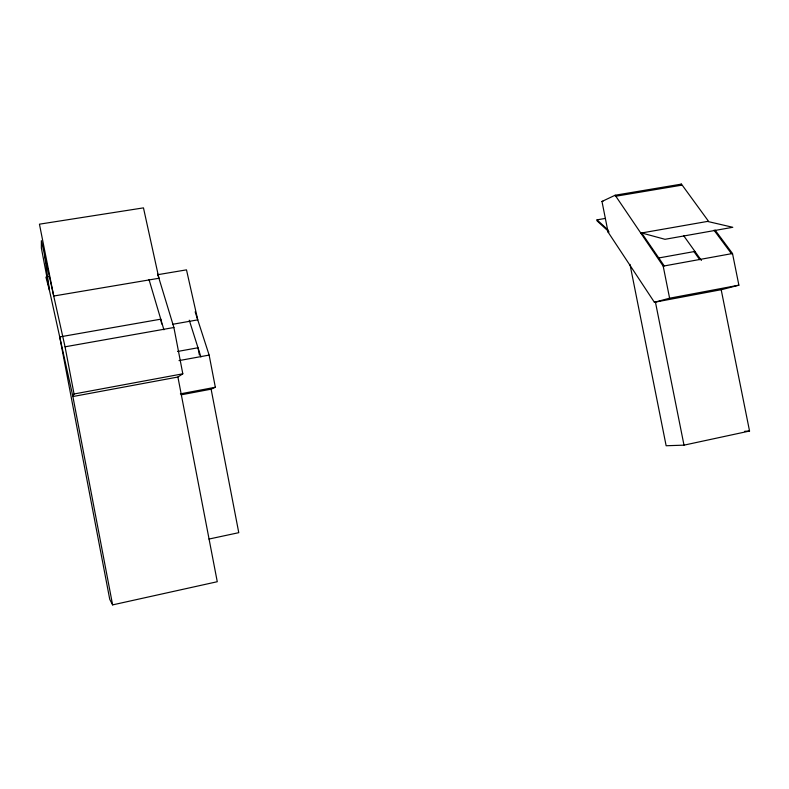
<?xml version="1.0" encoding="UTF-8"?>
<svg xmlns="http://www.w3.org/2000/svg" width="789" height="789" viewBox="0 0 789 789"><rect width="100%" height="100%" fill="white"/><g stroke="black" fill="none" stroke-linecap="round" stroke-linejoin="round"><path stroke-width="1.18" d="M605.39 218.415L597.026 219.845L597.017 220.821L609.078 231.946L608.082 232.114L601.977 201.451L615.144 195.228L681.449 184.113L708.502 221.245L640.599 233.149M177.91 377.024L72.884 396.532L49.382 290.086L41.363 248.022L41.373 240.675L65.053 346.805L74.048 393.987L72.884 396.532L112.61 604.887L217.271 581.72L177.91 377.024L182.811 373.818L173.896 327.504L157.524 273.655M181.243 394.816L211.117 389.174L215.338 387.261L209.134 355.089L195.159 311.842M679.221 185.099L681.449 184.113M608.082 232.114L654.397 302.276L669.605 298.203L738.879 285.174L732.508 253.516L715.051 230.043M738.879 285.174L722.201 289.514L654.397 302.276M629.987 264.404L666.143 445.746L684.004 445.154L749.55 431.041L721.185 289.701M208.967 539.055L238.771 532.674L211.117 389.174M180.405 393.849L215.338 387.261M74.048 393.987L182.811 373.818M177.555 351.47L198 347.762L199.39 354.991M615.144 195.228L663.194 266.13L732.508 253.516M179.004 360.612L209.134 355.089M658.825 257.954L694.941 251.435L701.401 260.449M172.633 324.299L197.753 319.861L186.49 269.858L157.524 274.73M65.053 346.805L173.896 327.504M615.361 196.313L681.666 185.178M601.977 201.451L602.974 201.284M48.326 276.722L45.91 277.126L49.382 290.086L44.707 255.597M744.688 431.287L749.55 431.041M707.486 221.423L732.794 227.291L664.999 239.304L641.635 232.962L664.249 265.932M597.026 219.845L607.984 229.934M714.025 230.22L731.472 253.703M683.619 235.635L694.941 251.435M693.955 251.612L699.685 259.63M112.61 604.887L109.75 599.364L59.717 336.923L160.769 319.17L161.696 323.993M189.271 320.206L200.909 356.963M149.003 279.503L163.915 329.802M663.194 266.13L669.605 298.203M655.432 302.079L684.004 445.154M158.924 278.27L53.721 296.023L39.45 224.175L143.47 207.872L158.924 278.27"/></g></svg>
